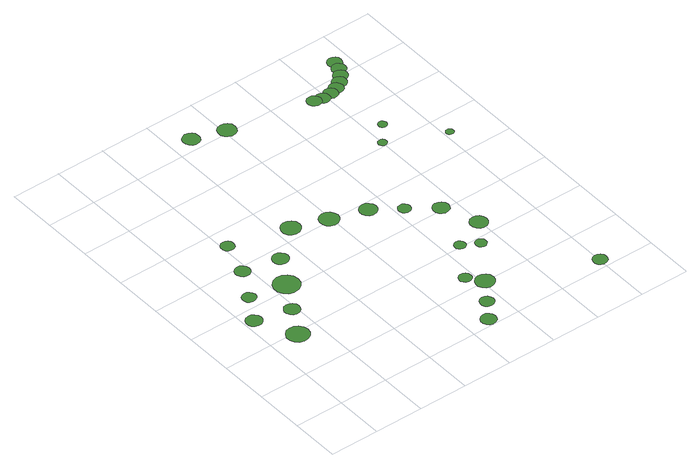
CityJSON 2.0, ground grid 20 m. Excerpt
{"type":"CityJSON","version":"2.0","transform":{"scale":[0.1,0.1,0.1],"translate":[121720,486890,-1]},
"CityObjects":{
"tree1":{"type":"SolitaryVegetationObject","attributes":{"function":"something"},"geometry":[{"type":"MultiSurface","lod":"1","boundaries":[[[0,1,2,3,4,5,6,7,8,9,10,11,12,13,14]]]}]},
"tree2":{"type":"SolitaryVegetationObject","attributes":{"function":"something"},"geometry":[{"type":"MultiSurface","lod":"1","boundaries":[[[15,16,17,18,19,20,21,22,23,24,25,26,27,28,29]]]}]},
"tree3":{"type":"SolitaryVegetationObject","attributes":{"function":"something"},"geometry":[{"type":"MultiSurface","lod":"1","boundaries":[[[30,31,32,33,34,35,36,37,38,39,40,41,42,43,44]]]}]},
"tree4":{"type":"SolitaryVegetationObject","attributes":{"function":"something"},"geometry":[{"type":"MultiSurface","lod":"1","boundaries":[[[45,46,47,48,49,50,51,52,53,54,55,56,57,58,59]]]}]},
"tree5":{"type":"SolitaryVegetationObject","attributes":{"function":"something"},"geometry":[{"type":"MultiSurface","lod":"1","boundaries":[[[60,61,62,63,64,65,66,67,68,69,70,71,72,73,74]]]}]},
"tree6":{"type":"SolitaryVegetationObject","attributes":{"function":"something"},"geometry":[{"type":"MultiSurface","lod":"1","boundaries":[[[75,76,77,78,79,80,81,82,83,84,85,86,87,88,89]]]}]},
"tree7":{"type":"SolitaryVegetationObject","attributes":{"function":"something"},"geometry":[{"type":"MultiSurface","lod":"1","boundaries":[[[90,91,92,93,94,95,96,97,98,99,100,101,102,103,104]]]}]},
"tree8":{"type":"SolitaryVegetationObject","attributes":{"function":"something"},"geometry":[{"type":"MultiSurface","lod":"1","boundaries":[[[105,106,107,108,109,110,111,112,113,114,115,116,117,118,119]]]}]},
"tree9":{"type":"SolitaryVegetationObject","attributes":{"function":"something"},"geometry":[{"type":"MultiSurface","lod":"1","boundaries":[[[120,121,122,123,124,125,126,127,128,129,130,131,132,133,134]]]}]},
"tree10":{"type":"SolitaryVegetationObject","attributes":{"function":"something"},"geometry":[{"type":"MultiSurface","lod":"1","boundaries":[[[135,136,137,138,139,140,141,142,143,144,145,146,147,148,149]]]}]},
"tree11":{"type":"SolitaryVegetationObject","attributes":{"function":"something"},"geometry":[{"type":"MultiSurface","lod":"1","boundaries":[[[150,151,152,153,154,155,156,157,158,159,160,161,162,163,164]]]}]},
"tree12":{"type":"SolitaryVegetationObject","attributes":{"function":"something"},"geometry":[{"type":"MultiSurface","lod":"1","boundaries":[[[165,166,167,168,169,170,171,172,173,174,175,176,177,178,179]]]}]},
"tree13":{"type":"SolitaryVegetationObject","attributes":{"function":"something"},"geometry":[{"type":"MultiSurface","lod":"1","boundaries":[[[180,181,182,183,184,185,186,187,188,189,190,191,192,193,194]]]}]},
"tree14":{"type":"SolitaryVegetationObject","attributes":{"function":"something"},"geometry":[{"type":"MultiSurface","lod":"1","boundaries":[[[195,196,197,198,199,200,201,202,203,204,205,206,207,208,209]]]}]},
"tree15":{"type":"SolitaryVegetationObject","attributes":{"function":"something"},"geometry":[{"type":"MultiSurface","lod":"1","boundaries":[[[210,211,212,213,214,215,216,217,218,219,220,221,222,223,224]]]}]},
"tree16":{"type":"SolitaryVegetationObject","attributes":{"function":"something"},"geometry":[{"type":"MultiSurface","lod":"1","boundaries":[[[225,226,227,228,229,230,231,232,233,234,235,236,237,238,239]]]}]},
"tree17":{"type":"SolitaryVegetationObject","attributes":{"function":"something"},"geometry":[{"type":"MultiSurface","lod":"1","boundaries":[[[240,241,242,243,244,245,246,247,248,249,250,251,252,253,254]]]}]},
"tree18":{"type":"SolitaryVegetationObject","attributes":{"function":"something"},"geometry":[{"type":"MultiSurface","lod":"1","boundaries":[[[255,256,257,258,259,260,261,262,263,264,265,266,267,268,269]]]}]},
"tree19":{"type":"SolitaryVegetationObject","attributes":{"function":"something"},"geometry":[{"type":"MultiSurface","lod":"1","boundaries":[[[270,271,272,273,274,275,276,277,278,279,280,281,282,283,284]]]}]},
"tree20":{"type":"SolitaryVegetationObject","attributes":{"function":"something"},"geometry":[{"type":"MultiSurface","lod":"1","boundaries":[[[285,286,287,288,289,290,291,292,293,294,295,296,297,298,299]]]}]},
"tree21":{"type":"SolitaryVegetationObject","attributes":{"function":"something"},"geometry":[{"type":"MultiSurface","lod":"1","boundaries":[[[300,301,302,303,304,305,306,307,308,309,310,311,312,313,314]]]}]},
"tree22":{"type":"SolitaryVegetationObject","attributes":{"function":"something"},"geometry":[{"type":"MultiSurface","lod":"1","boundaries":[[[315,316,317,318,319,320,321,322,323,324,325,326,327,328,329]]]}]},
"tree23":{"type":"SolitaryVegetationObject","attributes":{"function":"something"},"geometry":[{"type":"MultiSurface","lod":"1","boundaries":[[[330,331,332,333,334,335,336,337,338,339,340,341,342,343,344]]]}]},
"tree24":{"type":"SolitaryVegetationObject","attributes":{"function":"something"},"geometry":[{"type":"MultiSurface","lod":"1","boundaries":[[[345,346,347,348,349,350,351,352,353,354,355,356,357,358,359]]]}]},
"tree25":{"type":"SolitaryVegetationObject","attributes":{"function":"something"},"geometry":[{"type":"MultiSurface","lod":"1","boundaries":[[[360,361,362,363,364,365,366,367,368,369,370,371,372,373,374]]]}]},
"tree26":{"type":"SolitaryVegetationObject","attributes":{"function":"something"},"geometry":[{"type":"MultiSurface","lod":"1","boundaries":[[[375,376,377,378,379,380,381,382,383,384,385,386,387,388,389]]]}]},
"tree27":{"type":"SolitaryVegetationObject","attributes":{"function":"something"},"geometry":[{"type":"MultiSurface","lod":"1","boundaries":[[[390,391,392,393,394,395,396,397,398,399,400,401,402,403,404]]]}]},
"tree28":{"type":"SolitaryVegetationObject","attributes":{"function":"something"},"geometry":[{"type":"MultiSurface","lod":"1","boundaries":[[[405,406,407,408,409,410,411,412,413,414,415,416,417,418,419]]]}]},
"tree29":{"type":"SolitaryVegetationObject","attributes":{"function":"something"},"geometry":[{"type":"MultiSurface","lod":"1","boundaries":[[[420,421,422,423,424,425,426,427,428,429,430,431,432,433,434]]]}]},
"tree30":{"type":"SolitaryVegetationObject","attributes":{"function":"something"},"geometry":[{"type":"MultiSurface","lod":"1","boundaries":[[[435,436,437,438,439,440,441,442,443,444,445,446,447,448,449]]]}]},
"tree31":{"type":"SolitaryVegetationObject","attributes":{"function":"something"},"geometry":[{"type":"MultiSurface","lod":"1","boundaries":[[[450,451,452,453,454,455,456,457,458,459,460,461,462,463,464]]]}]},
"tree32":{"type":"SolitaryVegetationObject","attributes":{"function":"something"},"geometry":[{"type":"MultiSurface","lod":"1","boundaries":[[[465,466,467,468,469,470,471,472,473,474,475,476,477,478,479]]]}]},
"tree33":{"type":"SolitaryVegetationObject","attributes":{"function":"something"},"geometry":[{"type":"MultiSurface","lod":"1","boundaries":[[[480,481,482,483,484,485,486,487,488,489,490,491,492,493,494]]]}]},
"tree34":{"type":"SolitaryVegetationObject","attributes":{"function":"something"},"geometry":[{"type":"MultiSurface","lod":"1","boundaries":[[[495,496,497,498,499,500,501,502,503,504,505,506,507,508,509]]]}]}
},
"vertices":[
[73,543,10],[70,556,10],[62,567,10],[50,574,10],[37,575,10],[24,571,10],[14,562,10],[9,550,10],[9,536,10],[14,524,10],[24,515,10],[37,511,10],[50,512,10],[62,519,10],[70,530,10],
[160,389,10],[156,407,10],[145,422,10],[129,432,10],[110,433,10],[92,428,10],[79,415,10],[71,398,10],[71,380,10],[79,362,10],[92,350,10],[110,344,10],[129,346,10],[145,355,10],[156,370,10],
[134,654,10],[131,665,10],[124,674,10],[114,680,10],[103,681,10],[92,678,10],[83,670,10],[79,660,10],[79,648,10],[83,637,10],[92,630,10],[103,626,10],[114,627,10],[124,633,10],[131,642,10],
[215,508,10],[213,521,10],[205,532,10],[194,538,10],[181,540,10],[168,536,10],[159,527,10],[153,515,10],[153,502,10],[159,490,10],[168,481,10],[181,477,10],[194,479,10],[205,485,10],[213,496,10],
[207,779,10],[204,791,10],[196,802,10],[186,808,10],[173,809,10],[161,805,10],[152,797,10],[146,785,10],[146,773,10],[152,761,10],[161,753,10],[173,749,10],[186,750,10],[196,756,10],[204,767,10],
[305,626,10],[301,647,10],[288,665,10],[269,675,10],[248,678,10],[228,671,10],[211,657,10],[203,637,10],[203,615,10],[211,595,10],[228,581,10],[248,574,10],[269,577,10],[288,587,10],[301,605,10],
[249,920,10],[246,931,10],[240,940,10],[230,946,10],[219,947,10],[208,944,10],[199,936,10],[195,926,10],[195,914,10],[199,904,10],[208,896,10],[219,893,10],[230,894,10],[240,900,10],[246,909,10],
[357,749,10],[354,762,10],[346,773,10],[334,780,10],[321,781,10],[308,777,10],[298,768,10],[293,756,10],[293,742,10],[298,730,10],[308,721,10],[321,717,10],[334,718,10],[346,725,10],[354,736,10],
[724,33,10],[721,46,10],[714,56,10],[702,63,10],[690,64,10],[677,60,10],[668,52,10],[662,40,10],[662,27,10],[668,15,10],[677,6,10],[690,2,10],[702,4,10],[714,10,10],[721,21,10],
[496,858,10],[493,874,10],[483,887,10],[469,895,10],[453,897,10],[438,892,10],[426,881,10],[419,866,10],[419,850,10],[426,835,10],[438,825,10],[453,820,10],[469,821,10],[483,829,10],[493,842,10],
[778,112,10],[775,123,10],[768,133,10],[758,139,10],[746,140,10],[735,137,10],[726,129,10],[721,118,10],[721,106,10],[726,95,10],[735,87,10],[746,84,10],[758,85,10],[768,91,10],[775,100,10],
[633,811,10],[629,827,10],[620,840,10],[606,848,10],[590,849,10],[574,844,10],[562,834,10],[556,819,10],[556,802,10],[562,788,10],[574,777,10],[590,772,10],[606,773,10],[620,782,10],[629,795,10],
[795,261,10],[793,271,10],[786,280,10],[777,285,10],[767,287,10],[756,283,10],[749,276,10],[744,266,10],[744,256,10],[749,246,10],[756,239,10],[767,235,10],[777,237,10],[786,242,10],[793,250,10],
[851,204,10],[848,219,10],[839,232,10],[825,240,10],[809,242,10],[794,237,10],[782,226,10],[776,212,10],[776,196,10],[782,182,10],[794,171,10],[809,166,10],[825,168,10],[839,176,10],[848,188,10],
[519,1456,10],[516,1470,10],[508,1481,10],[496,1488,10],[482,1490,10],[468,1485,10],[458,1476,10],[452,1463,10],[452,1448,10],[458,1436,10],[468,1426,10],[482,1422,10],[496,1423,10],[508,1430,10],[516,1442,10],
[769,765,10],[766,779,10],[757,791,10],[745,798,10],[730,800,10],[716,795,10],[706,786,10],[700,772,10],[700,758,10],[706,745,10],[716,735,10],[730,730,10],[745,732,10],[757,739,10],[766,751,10],
[889,412,10],[887,421,10],[882,429,10],[874,433,10],[864,435,10],[855,432,10],[848,425,10],[844,416,10],[844,407,10],[848,398,10],[855,392,10],[864,389,10],[874,390,10],[882,395,10],[887,402,10],
[652,1416,10],[649,1431,10],[639,1443,10],[626,1451,10],[611,1452,10],[597,1448,10],[585,1437,10],[579,1423,10],[579,1408,10],[585,1394,10],[597,1384,10],[611,1379,10],[626,1381,10],[639,1388,10],[649,1401,10],
[954,374,10],[952,384,10],[946,391,10],[938,396,10],[928,397,10],[919,394,10],[912,388,10],[909,379,10],[909,370,10],[912,361,10],[919,355,10],[928,352,10],[938,353,10],[946,358,10],[952,365,10],
[862,690,10],[860,700,10],[854,708,10],[845,714,10],[834,715,10],[824,712,10],[817,705,10],[812,695,10],[812,685,10],[817,675,10],[824,668,10],[834,665,10],[845,666,10],[854,671,10],[860,680,10],
[974,612,10],[971,626,10],[963,637,10],[951,643,10],[938,645,10],[925,640,10],[915,632,10],[910,619,10],[910,606,10],[915,593,10],[925,585,10],[938,580,10],[951,582,10],[963,588,10],[971,599,10],
[1032,469,10],[1029,483,10],[1020,495,10],[1008,502,10],[993,503,10],[979,499,10],[969,489,10],[963,476,10],[963,461,10],[969,448,10],[979,438,10],[993,434,10],[1008,435,10],[1020,443,10],[1029,454,10],
[1233,42,10],[1231,54,10],[1224,64,10],[1213,70,10],[1201,71,10],[1190,67,10],[1181,59,10],[1176,48,10],[1176,36,10],[1181,25,10],[1190,17,10],[1201,13,10],[1213,15,10],[1224,21,10],[1231,30,10],
[1019,1020,10],[1018,1028,10],[1013,1034,10],[1007,1038,10],[999,1038,10],[992,1036,10],[987,1031,10],[984,1024,10],[984,1017,10],[987,1010,10],[992,1005,10],[999,1003,10],[1007,1003,10],[1013,1007,10],[1018,1013,10],
[983,1348,10],[981,1360,10],[974,1369,10],[963,1375,10],[951,1377,10],[940,1373,10],[931,1365,10],[926,1354,10],[926,1342,10],[931,1331,10],[940,1323,10],[951,1319,10],[963,1320,10],[974,1326,10],[981,1336,10],
[1017,1341,10],[1015,1353,10],[1008,1362,10],[997,1368,10],[985,1370,10],[974,1366,10],[965,1358,10],[960,1347,10],[960,1335,10],[965,1324,10],[974,1316,10],[985,1312,10],[997,1313,10],[1008,1319,10],[1015,1329,10],
[1082,1098,10],[1081,1105,10],[1076,1111,10],[1070,1115,10],[1062,1116,10],[1055,1113,10],[1050,1108,10],[1047,1102,10],[1047,1094,10],[1050,1087,10],[1055,1082,10],[1062,1080,10],[1070,1081,10],[1076,1085,10],[1081,1091,10],
[1055,1344,10],[1052,1356,10],[1045,1366,10],[1035,1372,10],[1023,1373,10],[1011,1369,10],[1002,1361,10],[998,1350,10],[998,1338,10],[1002,1327,10],[1011,1319,10],[1023,1315,10],[1035,1317,10],[1045,1322,10],[1052,1332,10],
[1088,1355,10],[1086,1367,10],[1079,1377,10],[1068,1382,10],[1056,1384,10],[1045,1380,10],[1036,1372,10],[1031,1361,10],[1031,1349,10],[1036,1338,10],[1045,1330,10],[1056,1326,10],[1068,1327,10],[1079,1333,10],[1086,1343,10],
[1240,918,10],[1239,924,10],[1235,930,10],[1229,933,10],[1222,933,10],[1216,932,10],[1211,927,10],[1208,921,10],[1208,914,10],[1211,908,10],[1216,904,10],[1222,902,10],[1229,902,10],[1235,906,10],[1239,911,10],
[1118,1374,10],[1116,1385,10],[1109,1395,10],[1098,1401,10],[1086,1402,10],[1075,1399,10],[1066,1391,10],[1061,1380,10],[1061,1368,10],[1066,1357,10],[1075,1349,10],[1086,1345,10],[1098,1346,10],[1109,1352,10],[1116,1362,10],
[1143,1399,10],[1141,1411,10],[1134,1421,10],[1123,1427,10],[1111,1428,10],[1100,1424,10],[1091,1416,10],[1086,1405,10],[1086,1393,10],[1091,1382,10],[1100,1374,10],[1111,1370,10],[1123,1372,10],[1134,1378,10],[1141,1387,10],
[1162,1431,10],[1160,1443,10],[1153,1453,10],[1142,1459,10],[1130,1460,10],[1119,1456,10],[1110,1448,10],[1105,1437,10],[1105,1425,10],[1110,1414,10],[1119,1406,10],[1130,1402,10],[1142,1404,10],[1153,1410,10],[1160,1419,10],
[1171,1467,10],[1169,1479,10],[1162,1488,10],[1151,1494,10],[1139,1496,10],[1128,1492,10],[1119,1484,10],[1114,1473,10],[1114,1461,10],[1119,1450,10],[1128,1442,10],[1139,1438,10],[1151,1439,10],[1162,1445,10],[1169,1455,10]
]}
